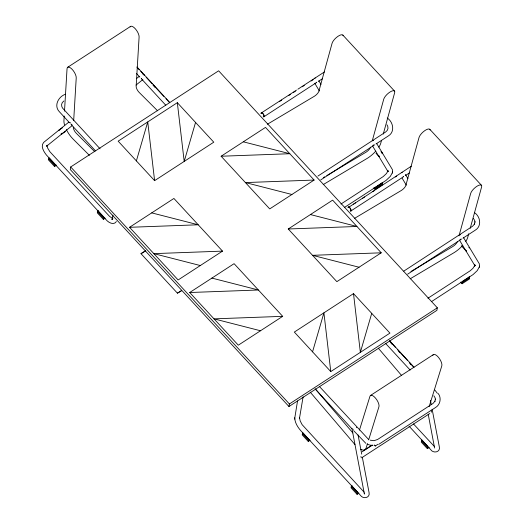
<?xml version="1.0" encoding="UTF-8"?>
<svg xmlns="http://www.w3.org/2000/svg" width="524" height="524" viewBox="0 0 524 524"><rect width="100%" height="100%" fill="white"/><g stroke="black" fill="none" stroke-linecap="round" stroke-linejoin="round"><path stroke-width="0.79" d="M261.129 113.479L261.646 112.739A2.41 0.819 55.4 0 1 263.795 115.064L264.063 116.656A2.404 0.956 57 0 1 263.225 116.662M411.32 166.213L348.074 207.707L348.591 206.967A2.41 0.819 55.4 0 1 350.739 209.292L351.008 210.884A2.404 0.956 57 0 1 350.17 210.89M377.902 444.28L375.21 446.029L375.119 445.374M47.088 145.574L47.71 148.187L49.918 151.744L109.418 216.222L112.935 218.777M64.21 116.04L63.921 120.933A15.137 6.006 57 0 0 64.544 124.922M64.504 111.147L67.039 68.723A7.212 2.862 57 0 1 71.886 69.076A7.212 2.862 57 0 1 76.229 77.893L73.674 120.717M294.75 418.237L297.521 400.991M392.469 172.422L392.391 169.593L376.625 143.438M474.796 265.485L474.836 265.085L474.993 265.897L459.391 240.012M479.421 266.651L479.336 263.821L463.57 237.667M54.562 166.501L55.158 164.398L49.086 157.816L48.483 159.918L54.562 166.501L56.395 165.309M70.694 166.966L70.255 169.514L288.953 406.519L436.892 310.352L437.324 307.804L218.626 70.799L70.694 166.966L289.392 403.971L288.953 406.519M103.366 219.392L103.968 217.296L97.89 210.714L97.294 212.809L103.366 219.392L105.2 218.2M112.974 215.109L112.09 219.451L112.555 218.855L112.215 219.019M303.101 396.845L299.518 418.119L299.492 417.621L300.18 420.89L302.125 424.663L364.16 492.206M308.276 441.457L308.872 439.354L302.8 432.772L302.197 434.874L308.276 441.457L310.11 440.265M375.145 189.524L375.25 187.363L382.651 182.555L382.546 184.717L375.145 189.524L373.638 187.893M357.086 494.348L357.682 492.252L351.611 485.669L351.008 487.765L357.086 494.348L358.914 493.156M427.355 448.668L427.951 446.572L421.879 439.99L421.276 442.086L427.355 448.668L429.182 447.476M462.096 283.753L462.201 281.591L469.596 276.783L469.491 278.945L462.096 283.753L460.589 282.122M47.186 145.181L46.453 146.307L71.991 125.74M372.263 140.845L383.732 99.193A7.212 2.613 -42.7 0 1 390.334 91.818A7.212 2.613 -42.7 0 1 394.67 92.676L383.273 134.085M381.551 140.334L380.693 143.458A15.137 5.482 -42.7 0 1 378.872 147.126M458.998 235.859L470.683 193.422A7.212 2.613 -42.7 0 1 477.285 186.046A7.212 2.613 -42.7 0 1 481.621 186.904L470.218 228.307M468.711 233.776L467.637 237.686A15.137 5.482 -42.7 0 1 465.823 241.354M344.805 207.222L386.103 180.367L390.269 176.437L392.404 172.651M431.756 301.451L473.048 274.596L477.213 270.666L479.355 266.88M392.273 173.117L392.614 171.918M479.224 267.345L479.558 266.14M136.378 160.907L147.742 121.922L154.606 180.656L213.779 142.187L177.328 102.684L118.155 141.153L154.606 180.656M195.55 122.439L184.193 161.418L177.328 102.684M312.553 351.827L323.917 312.841L330.775 371.575L389.948 333.107L353.504 293.61L294.331 332.078L330.775 371.575M371.726 313.359L360.361 352.344L353.504 293.61M359.457 430.106L369.977 396.229A7.212 2.862 57 0 1 375.505 398.109A7.212 2.862 57 0 1 378.944 406.735L368.66 439.859M367.462 443.71L366.027 448.334A15.137 6.006 57 0 1 360.781 449.356M429.136 406.69L441.811 365.863A7.212 2.862 57 0 0 438.378 357.237A7.212 2.862 57 0 0 432.85 355.364M364.324 493.68L352.004 428.868L315.062 388.828M434.593 448.013L428.213 414.242M437.376 393.314L434.841 390.072M264.063 116.656L264.076 115.535A2.404 0.956 57 0 0 262.472 113.086A2.404 0.956 57 0 0 261.135 113.086L261.162 113.459M351.008 210.884L350.962 209.797A2.404 0.956 57 0 0 349.416 207.308A2.404 0.956 57 0 0 348.08 207.314M474.796 265.471L472.923 268.347L470.146 270.81L427.938 298.235M116.394 221.58C113.76 225.608 108.278 222.51 106.045 219.635L46.367 154.96C43.833 151.711 40.302 146.203 43.649 142.423L68.729 122.223M136.502 78.574L139.011 76.556M136.024 85.071L142.875 79.556M403.834 271.098L472.622 226.211L474.652 223.82L474.521 224.121L474.973 221.796L474.999 222.124L474.692 220.525L473.447 218.475M317.917 176.077L385.677 131.983L387.315 130.312L387.996 128.367L387.747 126.297L386.961 124.791M63.902 100.955L62.264 102.625L61.577 104.571L61.832 106.641L62.611 108.147L100.077 148.796M320.721 179.935L374.005 145.259M407.665 274.157L460.95 239.488M67.779 67.216L130.653 26.351M65.5 94.222C58.334 96.58 53.455 105.979 59.566 111.946L69.594 122.819M59.245 129.9L62.33 127.895M61.662 134.026L65.356 131.622M261.135 113.092L296.512 90.095M297.874 89.211L324.376 71.985M279.646 101.44L281.696 100.11M288.541 95.656L290.597 94.32M293.335 92.545L295.385 91.209M302.23 86.761L304.287 85.425M311.132 80.971L313.188 79.641M263.86 116.8L316.293 82.713M318.264 81.43L322.299 78.81M221.121 156.237L265.504 127.391L314.105 180.059L269.722 208.906L221.121 156.237L289.805 153.722L243.313 141.814M129.533 227.305L173.909 198.452L222.51 251.12L178.127 279.967L129.533 227.305L198.21 224.783L151.718 212.875M181.356 290.912L177.426 293.171L140.982 253.675L145.744 250.577M375.983 143.976L388.192 136.037C395.227 132.015 393.321 122.007 387.256 118.005M177.426 293.171L181.514 290.519M189.708 292.516L234.09 263.67L282.691 316.339L238.309 345.185L189.708 292.516L258.391 290.001L211.899 278.093M288.252 228.988L332.629 200.135L381.23 252.804L336.853 281.657L288.252 228.988L356.929 226.473L310.444 214.565M340.993 204.013L383.201 176.581L386.568 173.437L387.884 170.863L388.042 171.669L372.44 145.783M375.335 188.43L382.73 183.623M353.582 204.124L355.639 202.788M362.484 198.341L364.534 197.004M372.754 191.666L374.123 190.775M395.338 176.981L396.707 176.09M350.805 211.028L403.244 176.942M405.216 175.658L409.251 173.031M462.928 238.197L475.144 230.259C481.825 226.466 480.567 216.831 474.757 212.829M462.279 282.659L469.681 277.851M289.392 403.971L437.324 307.804M370.403 395.535L433.276 354.669M365.104 449.592L371.935 445.145M362.169 451.773L372.466 445.079M362.117 457.498L429.785 413.515M267.45 124.214L314.334 96.272A4.985 1.808 -42.7 0 0 318.9 91.169L332.098 43.237A7.212 2.613 -42.7 0 1 337.973 36.32A7.212 2.613 -42.7 0 1 343.141 35.763M323.288 177.669L324.683 176.837M326.786 175.586L365.968 152.229A4.985 1.808 -42.7 0 0 370.534 147.133M323.216 184.599L367.481 158.215A15.137 5.482 -42.7 0 0 375.767 151.167M354.401 218.442L401.279 190.5A4.985 1.808 -42.7 0 0 405.845 185.398L419.043 137.465A7.212 2.613 -42.7 0 1 424.925 130.548A7.212 2.613 -42.7 0 1 430.086 129.991M410.934 271.478L452.919 246.457A4.985 1.808 -42.7 0 0 457.485 241.361M410.161 278.82L454.432 252.437A15.137 5.482 -42.7 0 0 462.712 245.396M140.982 253.675L144.906 251.409M378.773 444.313L435.536 407.515C440.317 404.764 441.66 397.821 438.195 393.517M382.651 182.555L382.52 182.594A2.404 0.956 57 0 1 382.199 182.522M375.25 187.363L375.119 187.402A2.404 0.956 57 0 1 374.798 187.33M469.596 276.783L469.465 276.823A2.404 0.956 57 0 1 469.144 276.751M314.105 180.059L245.422 182.575L291.914 194.483M222.51 251.12L153.827 253.636L200.319 265.544M381.23 252.804L312.553 255.319L359.038 267.233M282.691 316.339L214.008 318.854L260.5 330.762M373.003 445.518L369.977 445.125L367.127 444.077M370.193 440.173L374.057 440.677L377.647 439.459L433.014 403.46L435.044 401.076L434.913 401.377L435.372 399.052L435.392 399.38L435.084 397.775L433.846 395.725M55.158 164.398L55.262 164.471A2.404 0.871 -42.7 0 0 55.95 164.379M97.89 210.714L97.995 210.779A2.404 0.871 -42.7 0 0 98.296 210.792M103.968 217.296L104.073 217.362A2.404 0.871 -42.7 0 0 104.374 217.375M308.872 439.354L308.977 439.426A2.404 0.871 -42.7 0 0 309.278 439.44M351.611 485.669L351.709 485.735A2.404 0.871 -42.7 0 0 352.01 485.748M357.682 492.252L357.787 492.318A2.404 0.871 -42.7 0 0 358.089 492.331M368.47 439.302L319.496 386.574M365.837 443.33L353.635 430.63M434.429 446.533L413.508 423.942M157.567 110.774L139.161 92.407A4.985 1.978 57 0 1 136.155 86.309L139.102 37.021A7.212 2.862 57 0 0 135.356 28.84A7.212 2.862 57 0 0 130.135 26.914M94.7 151.646L76.288 133.273A4.985 1.978 57 0 1 73.288 127.181M89.375 155.314L72.607 138.572A15.137 6.006 57 0 1 66.384 129.618M342.866 35.095L394.506 91.052M429.818 129.323L481.451 185.28M380.961 151.632L382.474 153.277M376.016 153.342L379.055 156.63M461.31 245.769L466.006 250.858M136.967 66.941L169.769 102.481M389.804 340.941L414.078 367.252M137.098 67.406L139.22 69.705M140.812 71.434L144.526 75.456M146.183 77.251L152.248 83.827M153.355 85.019L163.835 96.383M166.043 98.774L169.357 102.363M389.391 340.816L395.463 347.392M397.67 349.79L407.6 360.551M409.251 362.339L413.665 367.127M153.001 85.137L155.222 87.541M391.002 343.063L392.116 344.261M398.771 351.48L399.884 352.685M409.873 363.512L410.98 364.717M136.554 73.55L139.869 77.139M141.487 78.895L165.78 105.226M385.834 343.698L410.128 370.029M409.048 426.169L430.597 449.52C433.191 453.719 440.658 452.369 439.322 446.828L432.143 409.251M421.466 440.992L427.538 447.575M71.225 124.581L95.486 150.873M48.673 158.818L54.745 165.407M97.477 211.716L103.555 218.298M302.387 433.774L308.459 440.356M351.198 486.672L357.27 493.254M378.361 348.244L401.554 375.42M315.487 389.116L352.907 432.962M310.221 392.142L354.971 444.575M375.21 446.029L375.079 445.819A2.404 0.956 57 0 0 374.293 444.968M405.438 174.44L407.927 178.573M402.104 178.16L406.323 185.155M318.906 80.899L320.976 84.344M314.741 83.237L319.378 90.934M430.459 400.454L431.226 404.449M358.056 434.946L361.724 454.131M362.333 457.328L369.053 492.508C370.396 498.055 362.922 499.405 360.329 495.206L300.652 430.531C297.567 426.968 294.835 422.586 294.724 417.739M294.776 418.709L294.802 419.161M461.382 239.01A2.404 2.234 -31.1 0 1 460.177 239.291M459.967 234.798A2.404 2.234 -31.1 0 1 460.583 234.732M403.67 176.464A2.404 2.234 -31.1 0 1 403.087 176.68M401.685 172.455A2.404 2.234 -31.1 0 1 402.275 172.245M468.829 247.479A2.404 0.871 -42.7 0 1 469.563 247.976M466.602 250.885A2.404 0.871 -42.7 0 1 465.862 250.38M374.431 144.781A2.404 2.234 -31.1 0 1 373.232 145.063M373.023 140.57A2.404 2.234 -31.1 0 1 373.632 140.504M314.721 78.246A2.404 2.234 -31.1 0 1 315.304 78.03M316.725 82.235A2.404 2.234 -31.1 0 1 316.136 82.451M381.878 153.25A2.404 0.871 -42.7 0 1 382.618 153.755M379.651 156.656A2.404 0.871 -42.7 0 1 379.035 155.785M72.05 124.594A2.404 2.201 51.2 0 1 70.969 124.011M70.275 122.983A2.404 2.201 51.2 0 1 70.137 122.38M141.742 78.692A2.404 2.207 51.2 0 1 141.238 78.331M143.026 74.388A2.404 2.207 51.2 0 1 144.1 74.965M61.976 133.22A2.404 0.956 57 0 1 61.026 133.889M58.93 130.705A2.404 0.956 57 0 1 59.533 129.9M353.386 429.339A2.404 1.579 -10.8 0 1 352.842 429.202M352.062 428.639A2.404 1.579 -10.8 0 1 351.892 428.259M356.589 427.256A2.404 1.579 -10.8 0 1 356.602 427.676M360.912 456.502A2.404 0.956 57 0 1 361.2 457.884M431.173 410.823A2.404 0.956 57 0 1 431.468 412.205M112.444 218.56L112.156 219.602L112.444 218.56M387.989 170.752L387.721 171.708L387.989 170.752M474.941 264.98L474.672 265.937L474.941 264.98M364.357 493.916L364.331 493.359L364.357 493.916"/></g></svg>
